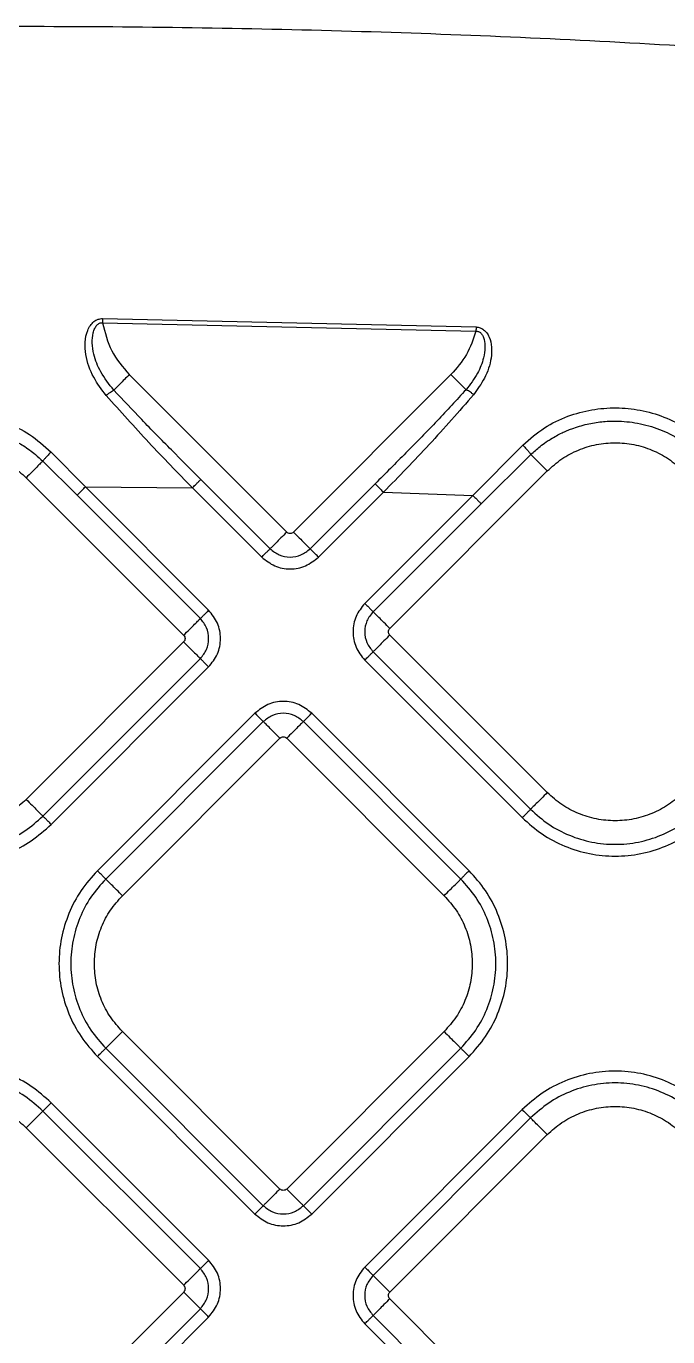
# Model space of a CAD drawing. Extents: x 939 to 1039, y 781 to 934.
# Drawn here: x 990.95 to 993.64, y 854.83 to 860.31 of the extents above; entities that cross this region are included whole.
import ezdxf

# ---------------------------------------------------------------- set-up
doc = ezdxf.new("R2010")
doc.units = 0
doc.header["$MEASUREMENT"] = 0
doc.layers.add('1', color=4, linetype='Continuous')

# ---------------------------------------------------------------- blocks, each defined once
blk = doc.blocks.new('Envoy')
at = {"layer": '1', "color": 3, "linetype": 'Continuous', "lineweight": 25}
for p, q in [((52.6165, 59.9141), (52.6164, 59.8965)), ((52.6164, 59.8965), (54.1788, 59.8613)), ((52.6165, 59.9141), (54.1795, 59.8789)), ((53.3873, 59.0206), (52.7284, 59.6794)), ((54.0744, 59.6794), (53.4156, 59.0206)), ((54.1656, 59.1743), (54.3745, 59.385)), ((52.4011, 59.3557), (52.5447, 59.2098)), ((54.2004, 59.1394), (54.4086, 59.3452)), ((52.3665, 59.3174), (52.5099, 59.1749)), ((53.8183, 58.6178), (54.4771, 59.2767)), ((52.2972, 59.2482), (52.956, 58.5893)), ((53.0277, 59.2407), (53.3176, 58.9508)), ((53.4853, 58.9508), (53.757, 59.2226)), ((53.0258, 58.6591), (52.5099, 59.1749)), ((52.5447, 59.2098), (52.9928, 59.2059)), ((53.0606, 58.6939), (52.5447, 59.2098)), ((52.9928, 59.2059), (53.2827, 58.916)), ((53.5202, 58.916), (53.7919, 59.1877)), ((54.1656, 59.1743), (53.7137, 58.7225)), ((53.7919, 59.1877), (54.1656, 59.1743)), ((54.2004, 59.1394), (53.7486, 58.6876)), ((52.956, 58.5611), (52.2972, 57.9022)), ((54.4771, 57.9307), (53.8183, 58.5896)), ((53.7486, 58.5198), (54.4074, 57.861)), ((52.3669, 57.8325), (53.0258, 58.4913)), ((52.4018, 57.7976), (53.0606, 58.4565)), ((53.7137, 58.485), (54.3725, 57.8262)), ((53.2542, 58.2629), (52.5954, 57.6041)), ((53.289, 58.2281), (52.6302, 57.5692)), ((54.1156, 57.5692), (53.4568, 58.2281)), ((54.1505, 57.6041), (53.4917, 58.2629)), ((52.6999, 57.4995), (53.3588, 58.1583)), ((53.387, 58.1583), (54.0459, 57.4995)), ((53.3588, 56.2725), (52.6999, 56.9314)), ((54.0459, 56.9314), (53.387, 56.2725)), ((52.6302, 56.8616), (53.289, 56.2028)), ((53.4568, 56.2028), (54.1156, 56.8616)), ((52.5954, 56.8268), (53.2542, 56.168)), ((53.4917, 56.168), (54.1505, 56.8268)), ((53.0258, 55.9396), (52.367, 56.5984)), ((53.0606, 55.9745), (52.4018, 56.6333)), ((54.3725, 56.6048), (53.7137, 55.9459)), ((52.2972, 56.5287), (52.9561, 55.8698)), ((54.4074, 56.5699), (53.7485, 55.9111)), ((53.8182, 55.8413), (54.4771, 56.5002)), ((52.9561, 55.8416), (52.2972, 55.1827)), ((52.367, 55.113), (53.0258, 55.7718)), ((54.4771, 55.1542), (53.8182, 55.8131)), ((52.4018, 55.0782), (53.0606, 55.737)), ((53.7137, 55.7085), (54.3725, 55.0496)), ((53.7485, 55.7433), (54.4074, 55.0845))]:
    blk.add_line(p, q, dxfattribs=at)
for points, knots in [([(59.2544, 60.5914), (58.8143, 60.6586), (57.9348, 60.7927), (56.6086, 60.9386), (55.28, 61.0459), (53.9492, 61.1124), (52.6253, 61.1402), (51.3087, 61.131), (50.0004, 61.0857), (48.6926, 61.0079), (47.8227, 60.9271), (47.3875, 60.8867)], [0, 0, 0, 0, 0.112175, 0.224213, 0.336163, 0.448067, 0.559959, 0.669872, 0.779832, 0.889865, 1, 1, 1, 1]), ([(52.6316, 59.5921), (52.6129, 59.6168), (52.5737, 59.6687), (52.5463, 59.7475), (52.5417, 59.815), (52.5498, 59.8568), (52.5647, 59.8851), (52.5792, 59.9013), (52.597, 59.9122), (52.6101, 59.9135), (52.6165, 59.9141)], [0, 0, 0, 0, 0.239935, 0.504558, 0.644234, 0.779747, 0.842376, 0.899619, 0.951473, 1, 1, 1, 1]), ([(52.6638, 59.6148), (52.6442, 59.6393), (52.6079, 59.6848), (52.5807, 59.7543), (52.572, 59.8101), (52.5745, 59.847), (52.5828, 59.8718), (52.5905, 59.8842), (52.5979, 59.8912), (52.6039, 59.8947), (52.6101, 59.8966), (52.6143, 59.8965), (52.6164, 59.8965)], [0, 0, 0, 0, 0.285354, 0.528852, 0.675625, 0.807283, 0.869157, 0.918419, 0.941505, 0.962081, 0.981185, 1, 1, 1, 1]), ([(52.6164, 59.8965), (52.6266, 59.8559), (52.6471, 59.7748), (52.7013, 59.7112), (52.7284, 59.6794)], [0, 0, 0, 0, 0.4999989, 1, 1, 1, 1]), ([(54.1795, 59.8789), (54.1851, 59.8782), (54.1965, 59.8767), (54.212, 59.8677), (54.2249, 59.854), (54.2383, 59.8299), (54.2459, 59.7939), (54.2426, 59.7348), (54.2193, 59.6649), (54.1853, 59.618), (54.1691, 59.5956)], [0, 0, 0, 0, 0.048207, 0.099254, 0.155036, 0.215984, 0.348861, 0.487757, 0.755067, 1, 1, 1, 1]), ([(54.1795, 59.8789), (54.1794, 59.876), (54.1792, 59.8703), (54.179, 59.8643), (54.1788, 59.8613)], [0, 0, 0, 0, 0.5000435, 1, 1, 1, 1]), ([(54.1788, 59.8613), (54.1675, 59.8275), (54.1447, 59.7599), (54.0978, 59.7062), (54.0744, 59.6794)], [0, 0, 0, 0, 0.499999, 1, 1, 1, 1]), ([(54.1788, 59.8613), (54.1807, 59.8613), (54.1844, 59.8613), (54.1899, 59.8598), (54.1951, 59.857), (54.2015, 59.8515), (54.2083, 59.8413), (54.2153, 59.8212), (54.2178, 59.7899), (54.2103, 59.7413), (54.1862, 59.6794), (54.1545, 59.6386), (54.1373, 59.6165)], [0, 0, 0, 0, 0.019313, 0.038493, 0.05851, 0.080297, 0.127539, 0.186311, 0.306818, 0.460433, 0.707498, 1, 1, 1, 1]), ([(52.7284, 59.6794), (52.7217, 59.6726), (52.7081, 59.659), (52.6895, 59.6404), (52.6737, 59.6246), (52.6671, 59.6181), (52.6638, 59.6148)], [0, 0, 0, 0, 0.249998, 0.499999, 0.750007, 1, 1, 1, 1]), ([(54.1373, 59.6165), (54.1338, 59.62), (54.127, 59.6268), (54.1116, 59.6422), (54.0938, 59.66), (54.0809, 59.6729), (54.0744, 59.6794)], [0, 0, 0, 0, 0.249994, 0.500005, 0.749998, 1, 1, 1, 1]), ([(52.6316, 59.5921), (52.6348, 59.5947), (52.6413, 59.6001), (52.6503, 59.6067), (52.6582, 59.612), (52.662, 59.6139), (52.6638, 59.6148)], [0, 0, 0, 0, 0.249993, 0.500013, 0.750018, 1, 1, 1, 1]), ([(53.0277, 59.2407), (52.9867, 59.2819), (52.9038, 59.365), (52.7817, 59.489), (52.7026, 59.5734), (52.6638, 59.6148)], [0, 0, 0, 0, 0.333449, 0.673501, 1, 1, 1, 1]), ([(54.1373, 59.6165), (54.0974, 59.5731), (54.0154, 59.4837), (53.8873, 59.3534), (53.8001, 59.2658), (53.757, 59.2226)], [0, 0, 0, 0, 0.324005, 0.666577, 1, 1, 1, 1]), ([(54.1691, 59.5956), (54.166, 59.5981), (54.1598, 59.6029), (54.1511, 59.609), (54.1432, 59.6138), (54.1392, 59.6156), (54.1373, 59.6165)], [0, 0, 0, 0, 0.250007, 0.499986, 0.749995, 1, 1, 1, 1]), ([(52.9928, 59.2059), (52.9315, 59.2687), (52.8079, 59.3954), (52.6907, 59.5262), (52.6316, 59.5921)], [0, 0, 0, 0, 0.496068, 1, 1, 1, 1]), ([(54.1691, 59.5956), (54.1079, 59.5256), (53.9865, 59.3868), (53.8564, 59.2537), (53.7919, 59.1877)], [0, 0, 0, 0, 0.5047444, 1, 1, 1, 1]), ([(51.6252, 59.3558), (51.654, 59.3814), (51.7099, 59.4309), (51.8086, 59.48), (51.9096, 59.5092), (52.0126, 59.5187), (52.1156, 59.5094), (52.217, 59.4804), (52.316, 59.4312), (52.3721, 59.3814), (52.4011, 59.3557)], [0, 0, 0, 0, 0.134015, 0.259799, 0.380666, 0.499269, 0.617956, 0.739076, 0.865318, 1, 1, 1, 1]), ([(54.3745, 59.385), (54.404, 59.4105), (54.4609, 59.4599), (54.5609, 59.5076), (54.6625, 59.5351), (54.7652, 59.5432), (54.8672, 59.5333), (54.967, 59.5046), (55.064, 59.4572), (55.1192, 59.4096), (55.1475, 59.3851)], [0, 0, 0, 0, 0.136692, 0.264282, 0.386238, 0.505326, 0.623861, 0.744061, 0.868414, 1, 1, 1, 1]), ([(51.6599, 59.3174), (51.6693, 59.3262), (51.6946, 59.35), (51.733, 59.3778), (51.7721, 59.4006), (51.8015, 59.4151), (51.8404, 59.4314), (51.8903, 59.447), (51.9522, 59.4581), (52.0229, 59.4623), (52.1055, 59.4552), (52.1802, 59.4345), (52.2403, 59.4084), (52.2875, 59.382), (52.331, 59.3507), (52.3564, 59.3269), (52.3665, 59.3174)], [0, 0, 0, 0, 0.049574, 0.133219, 0.181489, 0.223394, 0.25895, 0.343338, 0.423486, 0.499451, 0.614564, 0.740052, 0.794951, 0.866164, 0.947138, 1, 1, 1, 1]), ([(54.4086, 59.3452), (54.4212, 59.3568), (54.4416, 59.3754), (54.4694, 59.3956), (54.4844, 59.4055), (54.4988, 59.4144), (54.5151, 59.4238), (54.5382, 59.4356), (54.5596, 59.4452), (54.594, 59.4588), (54.642, 59.4731), (54.7041, 59.4833), (54.7752, 59.4867), (54.8571, 59.4788), (54.9321, 59.4575), (54.9908, 59.4318), (55.0294, 59.4102), (55.0716, 59.3818), (55.0969, 59.3592), (55.1132, 59.3446)], [0, 0, 0, 0, 0.065946, 0.106833, 0.132658, 0.135519, 0.172024, 0.205402, 0.235663, 0.262816, 0.348061, 0.428717, 0.50488, 0.622093, 0.744783, 0.803633, 0.869172, 0.91552, 1, 1, 1, 1]), ([(54.3745, 59.385), (54.3786, 59.3808), (54.3867, 59.3723), (54.3972, 59.3604), (54.4053, 59.3505), (54.4075, 59.347), (54.4086, 59.3452)], [0, 0, 0, 0, 0.249999, 0.499997, 0.749991, 1, 1, 1, 1]), ([(54.4771, 59.2767), (54.4968, 59.2942), (54.5361, 59.3293), (54.6066, 59.366), (54.6823, 59.3892), (54.7612, 59.3969), (54.8401, 59.3892), (54.9158, 59.366), (54.9863, 59.3293), (55.0256, 59.2942), (55.0452, 59.2767)], [0, 0, 0, 0, 0.125, 0.25, 0.375, 0.5, 0.625, 0.75, 0.875, 1, 1, 1, 1]), ([(51.7291, 59.2482), (51.7487, 59.2657), (51.788, 59.3008), (51.8586, 59.3375), (51.9342, 59.3607), (52.0131, 59.3684), (52.0921, 59.3607), (52.1677, 59.3375), (52.2383, 59.3008), (52.2776, 59.2657), (52.2972, 59.2482)], [0, 0, 0, 0, 0.125, 0.25, 0.375, 0.5, 0.625, 0.75, 0.875, 1, 1, 1, 1]), ([(52.4011, 59.3557), (52.397, 59.3514), (52.3887, 59.3429), (52.3779, 59.3313), (52.3696, 59.3219), (52.3675, 59.3189), (52.3665, 59.3174)], [0, 0, 0, 0, 0.2499868, 0.4999887, 0.7500022, 1, 1, 1, 1]), ([(54.4771, 59.2767), (54.4693, 59.2845), (54.4537, 59.3001), (54.433, 59.3208), (54.4165, 59.3373), (54.4112, 59.3426), (54.4086, 59.3452)], [0, 0, 0, 0, 0.249995, 0.499997, 0.75, 1, 1, 1, 1]), ([(52.3665, 59.3174), (52.3641, 59.315), (52.3593, 59.3102), (52.3427, 59.2936), (52.3214, 59.2724), (52.3053, 59.2562), (52.2972, 59.2482)], [0, 0, 0, 0, 0.2499997, 0.5, 0.7499986, 1, 1, 1, 1]), ([(52.9928, 59.2059), (52.9969, 59.21), (53.0052, 59.2183), (53.016, 59.2291), (53.0243, 59.2374), (53.0266, 59.2396), (53.0277, 59.2407)], [0, 0, 0, 0, 0.250002, 0.500003, 0.750003, 1, 1, 1, 1]), ([(53.757, 59.2226), (53.7581, 59.2215), (53.7604, 59.2193), (53.7687, 59.211), (53.7795, 59.2002), (53.7878, 59.1919), (53.7919, 59.1877)], [0, 0, 0, 0, 0.249998, 0.499999, 0.749985, 1, 1, 1, 1]), ([(52.5099, 59.1749), (52.511, 59.1761), (52.5132, 59.1783), (52.5215, 59.1866), (52.5323, 59.1974), (52.5406, 59.2057), (52.5447, 59.2098)], [0, 0, 0, 0, 0.249999, 0.499998, 0.749985, 1, 1, 1, 1]), ([(54.1656, 59.1743), (54.1697, 59.1702), (54.178, 59.1619), (54.1888, 59.1511), (54.1971, 59.1428), (54.1993, 59.1405), (54.2004, 59.1394)], [0, 0, 0, 0, 0.250004, 0.499995, 0.749998, 1, 1, 1, 1]), ([(53.3873, 59.0206), (53.379, 59.0123), (53.3624, 58.9957), (53.3408, 58.9741), (53.3242, 58.9575), (53.3198, 58.9531), (53.3176, 58.9508)], [0, 0, 0, 0, 0.250003, 0.499996, 0.74999, 1, 1, 1, 1]), ([(53.4156, 59.0206), (53.4135, 59.0189), (53.4093, 59.0157), (53.4014, 59.0142), (53.3935, 59.0157), (53.3893, 59.0189), (53.3873, 59.0206)], [0, 0, 0, 0, 0.2502324, 0.5, 0.7497676, 1, 1, 1, 1]), ([(53.4156, 59.0206), (53.4238, 59.0123), (53.4404, 58.9957), (53.462, 58.9741), (53.4786, 58.9575), (53.4831, 58.9531), (53.4853, 58.9508)], [0, 0, 0, 0, 0.250003, 0.499996, 0.74999, 1, 1, 1, 1]), ([(53.2827, 58.916), (53.2868, 58.9201), (53.2951, 58.9284), (53.3059, 58.9392), (53.3142, 58.9475), (53.3164, 58.9497), (53.3176, 58.9508)], [0, 0, 0, 0, 0.250007, 0.499999, 0.750003, 1, 1, 1, 1]), ([(53.3176, 58.9508), (53.3298, 58.9412), (53.3544, 58.9218), (53.4014, 58.9132), (53.4485, 58.9218), (53.473, 58.9412), (53.4853, 58.9508)], [0, 0, 0, 0, 0.2498597, 0.4999857, 0.7501258, 1, 1, 1, 1]), ([(53.5202, 58.916), (53.516, 58.9201), (53.5077, 58.9284), (53.4969, 58.9392), (53.4886, 58.9475), (53.4864, 58.9497), (53.4853, 58.9508)], [0, 0, 0, 0, 0.250005, 0.4999977, 0.7500021, 1, 1, 1, 1]), ([(53.2827, 58.916), (53.3, 58.9023), (53.3348, 58.8748), (53.4014, 58.8628), (53.4681, 58.8748), (53.5028, 58.9023), (53.5202, 58.916)], [0, 0, 0, 0, 0.2500667, 0.4999834, 0.7499299, 1, 1, 1, 1]), ([(53.7137, 58.7225), (53.7, 58.7051), (53.6726, 58.6704), (53.6605, 58.6037), (53.6725, 58.5371), (53.7, 58.5023), (53.7137, 58.485)], [0, 0, 0, 0, 0.2500656, 0.4999802, 0.7499295, 1, 1, 1, 1]), ([(53.7137, 58.7225), (53.7179, 58.7183), (53.7261, 58.71), (53.7369, 58.6992), (53.7452, 58.6909), (53.7475, 58.6887), (53.7486, 58.6876)], [0, 0, 0, 0, 0.2500033, 0.4999999, 0.7499998, 1, 1, 1, 1]), ([(53.0606, 58.6939), (53.0565, 58.6898), (53.0482, 58.6815), (53.0374, 58.6707), (53.0291, 58.6624), (53.0269, 58.6602), (53.0258, 58.6591)], [0, 0, 0, 0, 0.250009, 0.500006, 0.750003, 1, 1, 1, 1]), ([(53.0606, 58.4565), (53.0743, 58.4738), (53.1018, 58.5086), (53.1138, 58.5752), (53.1018, 58.6418), (53.0743, 58.6766), (53.0606, 58.6939)], [0, 0, 0, 0, 0.2500656, 0.4999802, 0.7499295, 1, 1, 1, 1]), ([(53.7486, 58.6876), (53.7389, 58.6753), (53.7195, 58.6508), (53.711, 58.6037), (53.7195, 58.5567), (53.7389, 58.5321), (53.7486, 58.5198)], [0, 0, 0, 0, 0.249865, 0.499988, 0.750123, 1, 1, 1, 1]), ([(53.8183, 58.6178), (53.81, 58.6261), (53.7934, 58.6427), (53.7718, 58.6643), (53.7552, 58.6809), (53.7508, 58.6854), (53.7486, 58.6876)], [0, 0, 0, 0, 0.249999, 0.499995, 0.74999, 1, 1, 1, 1]), ([(52.956, 58.5893), (52.9643, 58.5976), (52.9809, 58.6142), (53.0025, 58.6358), (53.0191, 58.6524), (53.0236, 58.6568), (53.0258, 58.6591)], [0, 0, 0, 0, 0.250003, 0.499999, 0.74999, 1, 1, 1, 1]), ([(53.0258, 58.4913), (53.0354, 58.5036), (53.0548, 58.5281), (53.0634, 58.5752), (53.0548, 58.6223), (53.0354, 58.6468), (53.0258, 58.6591)], [0, 0, 0, 0, 0.249865, 0.499988, 0.750123, 1, 1, 1, 1]), ([(53.8183, 58.5896), (53.8166, 58.5916), (53.8134, 58.5958), (53.8119, 58.6037), (53.8134, 58.6116), (53.8166, 58.6158), (53.8183, 58.6178)], [0, 0, 0, 0, 0.250208, 0.500003, 0.74976, 1, 1, 1, 1]), ([(52.956, 58.5893), (52.9577, 58.5873), (52.9609, 58.5831), (52.9624, 58.5752), (52.9609, 58.5673), (52.9577, 58.5631), (52.956, 58.5611)], [0, 0, 0, 0, 0.250205, 0.500003, 0.749764, 1, 1, 1, 1]), ([(52.956, 58.5611), (52.9643, 58.5528), (52.9809, 58.5362), (53.0025, 58.5146), (53.0191, 58.498), (53.0236, 58.4935), (53.0258, 58.4913)], [0, 0, 0, 0, 0.2499976, 0.4999941, 0.7499897, 1, 1, 1, 1]), ([(53.8183, 58.5896), (53.81, 58.5813), (53.7934, 58.5647), (53.7718, 58.5431), (53.7552, 58.5265), (53.7508, 58.5221), (53.7486, 58.5198)], [0, 0, 0, 0, 0.250004, 0.4999997, 0.7499906, 1, 1, 1, 1]), ([(53.7137, 58.485), (53.7179, 58.4891), (53.7261, 58.4974), (53.7369, 58.5082), (53.7452, 58.5165), (53.7475, 58.5187), (53.7486, 58.5198)], [0, 0, 0, 0, 0.250012, 0.500006, 0.750003, 1, 1, 1, 1]), ([(53.0606, 58.4565), (53.0565, 58.4606), (53.0482, 58.4689), (53.0374, 58.4797), (53.0291, 58.488), (53.0269, 58.4902), (53.0258, 58.4913)], [0, 0, 0, 0, 0.25, 0.5, 0.75, 1, 1, 1, 1]), ([(53.4917, 58.2629), (53.4743, 58.2766), (53.4396, 58.3041), (53.3729, 58.3161), (53.3063, 58.3041), (53.2715, 58.2766), (53.2542, 58.2629)], [0, 0, 0, 0, 0.2500667, 0.4999834, 0.7499299, 1, 1, 1, 1]), ([(53.2542, 58.2629), (53.2583, 58.2588), (53.2666, 58.2505), (53.2774, 58.2397), (53.2857, 58.2314), (53.2879, 58.2292), (53.289, 58.2281)], [0, 0, 0, 0, 0.250008, 0.5, 0.750002, 1, 1, 1, 1]), ([(53.4568, 58.2281), (53.4445, 58.2377), (53.42, 58.2571), (53.3729, 58.2657), (53.3259, 58.2571), (53.3013, 58.2377), (53.289, 58.2281)], [0, 0, 0, 0, 0.249861, 0.499987, 0.750125, 1, 1, 1, 1]), ([(53.3588, 58.1583), (53.3505, 58.1666), (53.3339, 58.1832), (53.3123, 58.2048), (53.2957, 58.2214), (53.2913, 58.2258), (53.289, 58.2281)], [0, 0, 0, 0, 0.250003, 0.499996, 0.74999, 1, 1, 1, 1]), ([(53.4568, 58.2281), (53.4546, 58.2258), (53.4501, 58.2214), (53.4335, 58.2048), (53.4119, 58.1832), (53.3953, 58.1666), (53.387, 58.1583)], [0, 0, 0, 0, 0.25001, 0.500005, 0.749997, 1, 1, 1, 1]), ([(53.4568, 58.2281), (53.4579, 58.2292), (53.4601, 58.2314), (53.4684, 58.2397), (53.4792, 58.2505), (53.4875, 58.2588), (53.4917, 58.2629)], [0, 0, 0, 0, 0.2499964, 0.5000003, 0.7499926, 1, 1, 1, 1]), ([(53.3588, 58.1583), (53.3608, 58.16), (53.365, 58.1632), (53.3729, 58.1647), (53.3808, 58.1632), (53.385, 58.16), (53.387, 58.1583)], [0, 0, 0, 0, 0.2502324, 0.5, 0.7497676, 1, 1, 1, 1]), ([(52.2972, 57.9022), (52.2776, 57.8847), (52.2383, 57.8496), (52.1677, 57.8129), (52.0921, 57.7897), (52.0131, 57.782), (51.9342, 57.7897), (51.8586, 57.8129), (51.788, 57.8496), (51.7487, 57.8847), (51.7291, 57.9022)], [0, 0, 0, 0, 0.125, 0.25, 0.375, 0.5, 0.625, 0.75, 0.875, 1, 1, 1, 1]), ([(52.2972, 57.9022), (52.3055, 57.8939), (52.322, 57.8774), (52.3437, 57.8557), (52.3603, 57.8391), (52.3647, 57.8347), (52.3669, 57.8325)], [0, 0, 0, 0, 0.249998, 0.499997, 0.749989, 1, 1, 1, 1]), ([(54.4771, 57.9307), (54.4688, 57.9225), (54.4523, 57.9059), (54.4306, 57.8842), (54.414, 57.8676), (54.4096, 57.8632), (54.4074, 57.861)], [0, 0, 0, 0, 0.2499975, 0.4999953, 0.7499898, 1, 1, 1, 1]), ([(55.0452, 57.9307), (55.0256, 57.9132), (54.9863, 57.8781), (54.9158, 57.8414), (54.8401, 57.8182), (54.7612, 57.8105), (54.6823, 57.8182), (54.6066, 57.8414), (54.5361, 57.8781), (54.4968, 57.9132), (54.4771, 57.9307)], [0, 0, 0, 0, 0.125, 0.25, 0.375, 0.5, 0.625, 0.75, 0.875, 1, 1, 1, 1]), ([(54.3725, 57.8262), (54.3767, 57.8303), (54.3849, 57.8386), (54.3958, 57.8494), (54.4041, 57.8577), (54.4063, 57.8599), (54.4074, 57.861)], [0, 0, 0, 0, 0.250004, 0.500004, 0.750004, 1, 1, 1, 1]), ([(54.4074, 57.861), (54.4319, 57.8392), (54.4808, 57.7955), (54.5686, 57.7497), (54.6629, 57.7209), (54.7612, 57.7113), (54.8595, 57.7209), (54.9537, 57.7497), (55.0416, 57.7955), (55.0905, 57.8392), (55.115, 57.861)], [0, 0, 0, 0, 0.125, 0.25, 0.375, 0.5, 0.625, 0.75, 0.875001, 1, 1, 1, 1]), ([(51.6245, 57.7976), (51.6514, 57.7737), (51.7051, 57.7257), (51.8016, 57.6754), (51.9052, 57.6437), (52.0131, 57.6331), (52.1211, 57.6437), (52.2247, 57.6754), (52.3211, 57.7257), (52.3749, 57.7737), (52.4018, 57.7976)], [0, 0, 0, 0, 0.125, 0.25, 0.375, 0.5, 0.625, 0.75, 0.875, 1, 1, 1, 1]), ([(51.6594, 57.8325), (51.6838, 57.8107), (51.7328, 57.767), (51.8206, 57.7212), (51.9149, 57.6924), (52.0131, 57.6828), (52.1114, 57.6924), (52.2057, 57.7212), (52.2935, 57.767), (52.3425, 57.8107), (52.3669, 57.8325)], [0, 0, 0, 0, 0.125, 0.25, 0.375, 0.5, 0.625, 0.75, 0.875, 1, 1, 1, 1]), ([(52.4018, 57.7976), (52.3977, 57.8018), (52.3894, 57.8101), (52.3786, 57.8209), (52.3703, 57.8292), (52.368, 57.8314), (52.3669, 57.8325)], [0, 0, 0, 0, 0.250006, 0.499996, 0.749999, 1, 1, 1, 1]), ([(54.3725, 57.8262), (54.3994, 57.8022), (54.4532, 57.7542), (54.5497, 57.7039), (54.6532, 57.6722), (54.7612, 57.6616), (54.8691, 57.6722), (54.9727, 57.7039), (55.0692, 57.7542), (55.1229, 57.8022), (55.1498, 57.8262)], [0, 0, 0, 0, 0.125, 0.25, 0.375, 0.5, 0.625, 0.75, 0.875, 1, 1, 1, 1]), ([(52.5954, 57.6041), (52.5714, 57.5772), (52.5234, 57.5234), (52.4731, 57.4269), (52.4414, 57.3234), (52.4309, 57.2154), (52.4414, 57.1075), (52.4731, 57.0039), (52.5234, 56.9074), (52.5714, 56.8537), (52.5954, 56.8268)], [0, 0, 0, 0, 0.125001, 0.25, 0.375, 0.500001, 0.625, 0.750001, 0.875, 1, 1, 1, 1]), ([(52.6302, 57.5692), (52.6084, 57.5448), (52.5647, 57.4958), (52.5189, 57.408), (52.4901, 57.3137), (52.4805, 57.2154), (52.4901, 57.1172), (52.5189, 57.0229), (52.5647, 56.9351), (52.6084, 56.8861), (52.6302, 56.8616)], [0, 0, 0, 0, 0.125, 0.25, 0.375, 0.5, 0.625, 0.75, 0.875, 1, 1, 1, 1]), ([(52.5954, 57.6041), (52.5995, 57.5999), (52.6078, 57.5917), (52.6186, 57.5808), (52.6269, 57.5725), (52.6291, 57.5703), (52.6302, 57.5692)], [0, 0, 0, 0, 0.250012, 0.500001, 0.75, 1, 1, 1, 1]), ([(52.6999, 57.4995), (52.6917, 57.5078), (52.6751, 57.5243), (52.6534, 57.546), (52.6368, 57.5626), (52.6324, 57.567), (52.6302, 57.5692)], [0, 0, 0, 0, 0.249998, 0.499996, 0.749991, 1, 1, 1, 1]), ([(54.0459, 57.4995), (54.0542, 57.5078), (54.0707, 57.5243), (54.0924, 57.546), (54.109, 57.5626), (54.1134, 57.567), (54.1156, 57.5692)], [0, 0, 0, 0, 0.249999, 0.499996, 0.749992, 1, 1, 1, 1]), ([(54.1505, 57.6041), (54.1463, 57.5999), (54.1381, 57.5917), (54.1272, 57.5808), (54.1189, 57.5725), (54.1167, 57.5703), (54.1156, 57.5692)], [0, 0, 0, 0, 0.250015, 0.500003, 0.750002, 1, 1, 1, 1]), ([(54.1156, 56.8616), (54.1374, 56.8861), (54.1811, 56.9351), (54.2269, 57.0229), (54.2557, 57.1172), (54.2654, 57.2154), (54.2557, 57.3137), (54.2269, 57.408), (54.1811, 57.4958), (54.1374, 57.5448), (54.1156, 57.5692)], [0, 0, 0, 0, 0.125, 0.25, 0.375, 0.5, 0.625, 0.75, 0.875, 1, 1, 1, 1]), ([(54.1505, 56.8268), (54.1745, 56.8537), (54.2224, 56.9074), (54.2727, 57.0039), (54.3044, 57.1075), (54.315, 57.2154), (54.3044, 57.3234), (54.2727, 57.4269), (54.2224, 57.5234), (54.1745, 57.5772), (54.1505, 57.6041)], [0, 0, 0, 0, 0.125, 0.249999, 0.375, 0.499999, 0.625, 0.75, 0.874999, 1, 1, 1, 1]), ([(52.5823, 57.2154), (52.5838, 57.2417), (52.5867, 57.2943), (52.6108, 57.37), (52.6473, 57.4406), (52.6824, 57.4799), (52.6999, 57.4995)], [0, 0, 0, 0, 0.250002, 0.499999, 0.749998, 1, 1, 1, 1]), ([(54.0459, 57.4995), (54.0634, 57.4799), (54.0985, 57.4406), (54.135, 57.37), (54.1591, 57.2943), (54.1621, 57.2417), (54.1635, 57.2154)], [0, 0, 0, 0, 0.250002, 0.500001, 0.749999, 1, 1, 1, 1]), ([(52.6999, 56.9314), (52.6824, 56.951), (52.6473, 56.9903), (52.6108, 57.0608), (52.5867, 57.1365), (52.5838, 57.1891), (52.5823, 57.2154)], [0, 0, 0, 0, 0.250002, 0.500001, 0.750002, 1, 1, 1, 1]), ([(54.1635, 57.2154), (54.1621, 57.1891), (54.1591, 57.1365), (54.135, 57.0608), (54.0985, 56.9903), (54.0634, 56.951), (54.0459, 56.9314)], [0, 0, 0, 0, 0.249998, 0.499999, 0.749998, 1, 1, 1, 1]), ([(52.6999, 56.9314), (52.6917, 56.9231), (52.6751, 56.9065), (52.6534, 56.8849), (52.6368, 56.8683), (52.6324, 56.8639), (52.6302, 56.8616)], [0, 0, 0, 0, 0.249998, 0.499997, 0.749989, 1, 1, 1, 1]), ([(54.0459, 56.9314), (54.0542, 56.9231), (54.0707, 56.9065), (54.0924, 56.8849), (54.109, 56.8683), (54.1134, 56.8639), (54.1156, 56.8616)], [0, 0, 0, 0, 0.25, 0.499997, 0.749989, 1, 1, 1, 1]), ([(52.5954, 56.8268), (52.5995, 56.8309), (52.6078, 56.8392), (52.6186, 56.85), (52.6269, 56.8583), (52.6291, 56.8605), (52.6302, 56.8616)], [0, 0, 0, 0, 0.250004, 0.499995, 0.749998, 1, 1, 1, 1]), ([(54.1505, 56.8268), (54.1463, 56.8309), (54.1381, 56.8392), (54.1272, 56.85), (54.1189, 56.8583), (54.1167, 56.8605), (54.1156, 56.8616)], [0, 0, 0, 0, 0.250006, 0.499997, 0.749999, 1, 1, 1, 1]), ([(52.4018, 56.6333), (52.3749, 56.6573), (52.3212, 56.7052), (52.2247, 56.7555), (52.1211, 56.7872), (52.0132, 56.7978), (51.9052, 56.7872), (51.8017, 56.7555), (51.7052, 56.7052), (51.6514, 56.6573), (51.6245, 56.6333)], [0, 0, 0, 0, 0.125, 0.25, 0.375, 0.5, 0.625, 0.75, 0.875, 1, 1, 1, 1]), ([(55.1498, 56.6048), (55.1229, 56.6287), (55.0691, 56.6767), (54.9727, 56.727), (54.8691, 56.7587), (54.7611, 56.7693), (54.6532, 56.7587), (54.5496, 56.727), (54.4531, 56.6767), (54.3994, 56.6287), (54.3725, 56.6048)], [0, 0, 0, 0, 0.125, 0.25, 0.375, 0.5, 0.625, 0.75, 0.875, 1, 1, 1, 1]), ([(52.367, 56.5984), (52.3425, 56.6202), (52.2936, 56.6639), (52.2057, 56.7097), (52.1115, 56.7385), (52.0132, 56.7481), (51.9149, 56.7385), (51.8206, 56.7097), (51.7328, 56.6639), (51.6839, 56.6202), (51.6594, 56.5984)], [0, 0, 0, 0, 0.125, 0.25, 0.375, 0.5, 0.625, 0.75, 0.875, 1, 1, 1, 1]), ([(55.1149, 56.5699), (55.0905, 56.5917), (55.0415, 56.6354), (54.9537, 56.6812), (54.8594, 56.71), (54.7611, 56.7196), (54.6629, 56.71), (54.5686, 56.6812), (54.4808, 56.6354), (54.4318, 56.5917), (54.4074, 56.5699)], [0, 0, 0, 0, 0.124999, 0.25, 0.375, 0.5, 0.625, 0.75, 0.875, 1, 1, 1, 1]), ([(51.7291, 56.5287), (51.7488, 56.5462), (51.7881, 56.5813), (51.8586, 56.618), (51.9343, 56.6412), (52.0132, 56.6489), (52.0921, 56.6412), (52.1678, 56.618), (52.2383, 56.5813), (52.2776, 56.5462), (52.2972, 56.5287)], [0, 0, 0, 0, 0.125, 0.25, 0.375, 0.5, 0.625, 0.75, 0.875, 1, 1, 1, 1]), ([(52.367, 56.5984), (52.3648, 56.5962), (52.3603, 56.5918), (52.3437, 56.5752), (52.3221, 56.5535), (52.3055, 56.537), (52.2972, 56.5287)], [0, 0, 0, 0, 0.25001, 0.500005, 0.750002, 1, 1, 1, 1]), ([(52.367, 56.5984), (52.3681, 56.5995), (52.3703, 56.6017), (52.3786, 56.61), (52.3894, 56.6209), (52.3977, 56.6291), (52.4018, 56.6333)], [0, 0, 0, 0, 0.250001, 0.499995, 0.749996, 1, 1, 1, 1]), ([(54.3725, 56.6048), (54.3766, 56.6006), (54.3849, 56.5923), (54.3957, 56.5815), (54.404, 56.5732), (54.4063, 56.571), (54.4074, 56.5699)], [0, 0, 0, 0, 0.250004, 0.499995, 0.749998, 1, 1, 1, 1]), ([(54.4771, 56.5002), (54.4967, 56.5177), (54.536, 56.5528), (54.6066, 56.5895), (54.6822, 56.6127), (54.7611, 56.6204), (54.8401, 56.6127), (54.9157, 56.5895), (54.9863, 56.5528), (55.0256, 56.5177), (55.0452, 56.5002)], [0, 0, 0, 0, 0.125001, 0.25, 0.375, 0.5, 0.625, 0.75, 0.874999, 1, 1, 1, 1]), ([(54.4771, 56.5002), (54.4688, 56.5084), (54.4523, 56.525), (54.4306, 56.5467), (54.414, 56.5633), (54.4096, 56.5677), (54.4074, 56.5699)], [0, 0, 0, 0, 0.250003, 0.5, 0.74999, 1, 1, 1, 1]), ([(53.3588, 56.2725), (53.3505, 56.2643), (53.3339, 56.2477), (53.3123, 56.2261), (53.2957, 56.2095), (53.2913, 56.205), (53.289, 56.2028)], [0, 0, 0, 0, 0.2499975, 0.4999953, 0.7499898, 1, 1, 1, 1]), ([(53.387, 56.2725), (53.385, 56.2709), (53.3808, 56.2676), (53.3729, 56.2662), (53.365, 56.2676), (53.3608, 56.2709), (53.3588, 56.2725)], [0, 0, 0, 0, 0.2502324, 0.5, 0.7497676, 1, 1, 1, 1]), ([(53.387, 56.2725), (53.3953, 56.2643), (53.4119, 56.2477), (53.4335, 56.2261), (53.4501, 56.2095), (53.4546, 56.205), (53.4568, 56.2028)], [0, 0, 0, 0, 0.249997, 0.499995, 0.74999, 1, 1, 1, 1]), ([(53.2542, 56.168), (53.2583, 56.1721), (53.2666, 56.1804), (53.2774, 56.1912), (53.2857, 56.1995), (53.2879, 56.2017), (53.289, 56.2028)], [0, 0, 0, 0, 0.250008, 0.5, 0.750002, 1, 1, 1, 1]), ([(53.289, 56.2028), (53.3013, 56.1931), (53.3258, 56.1738), (53.3729, 56.1652), (53.42, 56.1738), (53.4445, 56.1931), (53.4568, 56.2028)], [0, 0, 0, 0, 0.249861, 0.499985, 0.750125, 1, 1, 1, 1]), ([(53.4917, 56.168), (53.4875, 56.1721), (53.4792, 56.1804), (53.4684, 56.1912), (53.4601, 56.1995), (53.4579, 56.2017), (53.4568, 56.2028)], [0, 0, 0, 0, 0.2500074, 0.4999997, 0.7500036, 1, 1, 1, 1]), ([(53.2542, 56.168), (53.2715, 56.1542), (53.3063, 56.1268), (53.3729, 56.1148), (53.4396, 56.1268), (53.4743, 56.1542), (53.4917, 56.168)], [0, 0, 0, 0, 0.2500658, 0.4999824, 0.7499289, 1, 1, 1, 1]), ([(52.9561, 55.8698), (52.9644, 55.8781), (52.9809, 55.8947), (53.0026, 55.9163), (53.0192, 55.9329), (53.0236, 55.9374), (53.0258, 55.9396)], [0, 0, 0, 0, 0.249998, 0.499997, 0.749989, 1, 1, 1, 1]), ([(53.0606, 55.9745), (53.0565, 55.9703), (53.0482, 55.962), (53.0374, 55.9512), (53.0291, 55.9429), (53.0269, 55.9407), (53.0258, 55.9396)], [0, 0, 0, 0, 0.250012, 0.500006, 0.750003, 1, 1, 1, 1]), ([(53.0258, 55.7718), (53.0355, 55.7841), (53.0548, 55.8086), (53.0634, 55.8557), (53.0548, 55.9028), (53.0355, 55.9273), (53.0258, 55.9396)], [0, 0, 0, 0, 0.249861, 0.499986, 0.750122, 1, 1, 1, 1]), ([(53.0606, 55.737), (53.0744, 55.7543), (53.1018, 55.7891), (53.1139, 55.8557), (53.1018, 55.9224), (53.0744, 55.9571), (53.0606, 55.9745)], [0, 0, 0, 0, 0.250066, 0.499985, 0.749929, 1, 1, 1, 1]), ([(53.7137, 55.9459), (53.7, 55.9286), (53.6725, 55.8938), (53.6605, 55.8272), (53.6725, 55.7606), (53.7, 55.7258), (53.7137, 55.7085)], [0, 0, 0, 0, 0.250066, 0.499985, 0.749929, 1, 1, 1, 1]), ([(53.7137, 55.9459), (53.7178, 55.9418), (53.7261, 55.9335), (53.7369, 55.9227), (53.7452, 55.9144), (53.7474, 55.9122), (53.7485, 55.9111)], [0, 0, 0, 0, 0.25, 0.499996, 0.749995, 1, 1, 1, 1]), ([(52.9561, 55.8698), (52.9577, 55.8678), (52.961, 55.8636), (52.9624, 55.8557), (52.961, 55.8478), (52.9577, 55.8436), (52.9561, 55.8416)], [0, 0, 0, 0, 0.250232, 0.500018, 0.749768, 1, 1, 1, 1]), ([(53.7485, 55.9111), (53.7389, 55.8988), (53.7195, 55.8743), (53.7109, 55.8272), (53.7195, 55.7801), (53.7389, 55.7556), (53.7485, 55.7433)], [0, 0, 0, 0, 0.249862, 0.499986, 0.750122, 1, 1, 1, 1]), ([(53.8182, 55.8413), (53.81, 55.8496), (53.7934, 55.8662), (53.7718, 55.8878), (53.7552, 55.9044), (53.7507, 55.9088), (53.7485, 55.9111)], [0, 0, 0, 0, 0.249998, 0.499996, 0.749991, 1, 1, 1, 1]), ([(52.9561, 55.8416), (52.9644, 55.8333), (52.9809, 55.8167), (53.0026, 55.7951), (53.0192, 55.7785), (53.0236, 55.7741), (53.0258, 55.7718)], [0, 0, 0, 0, 0.2499978, 0.4999958, 0.7499915, 1, 1, 1, 1]), ([(53.8182, 55.8131), (53.8166, 55.8151), (53.8134, 55.8193), (53.8119, 55.8272), (53.8134, 55.8351), (53.8166, 55.8393), (53.8182, 55.8413)], [0, 0, 0, 0, 0.250232, 0.500018, 0.749768, 1, 1, 1, 1]), ([(53.0606, 55.737), (53.0565, 55.7411), (53.0482, 55.7494), (53.0374, 55.7602), (53.0291, 55.7685), (53.0269, 55.7707), (53.0258, 55.7718)], [0, 0, 0, 0, 0.250002, 0.499998, 0.749997, 1, 1, 1, 1]), ([(53.8182, 55.8131), (53.81, 55.8048), (53.7934, 55.7882), (53.7718, 55.7666), (53.7552, 55.75), (53.7507, 55.7455), (53.7485, 55.7433)], [0, 0, 0, 0, 0.249998, 0.499997, 0.749989, 1, 1, 1, 1]), ([(53.7137, 55.7085), (53.7178, 55.7126), (53.7261, 55.7209), (53.7369, 55.7317), (53.7452, 55.74), (53.7474, 55.7422), (53.7485, 55.7433)], [0, 0, 0, 0, 0.25001, 0.500004, 0.750001, 1, 1, 1, 1])]:
    blk.add_open_spline(points, degree=3, knots=knots, dxfattribs=at)

msp = doc.modelspace()

# ---------------------------------------------------------------- block references
at = {"layer": '1'}
msp.add_blockref('Envoy', (938.6538, 799.1744), dxfattribs=at)

doc.saveas('drawing.dxf')
